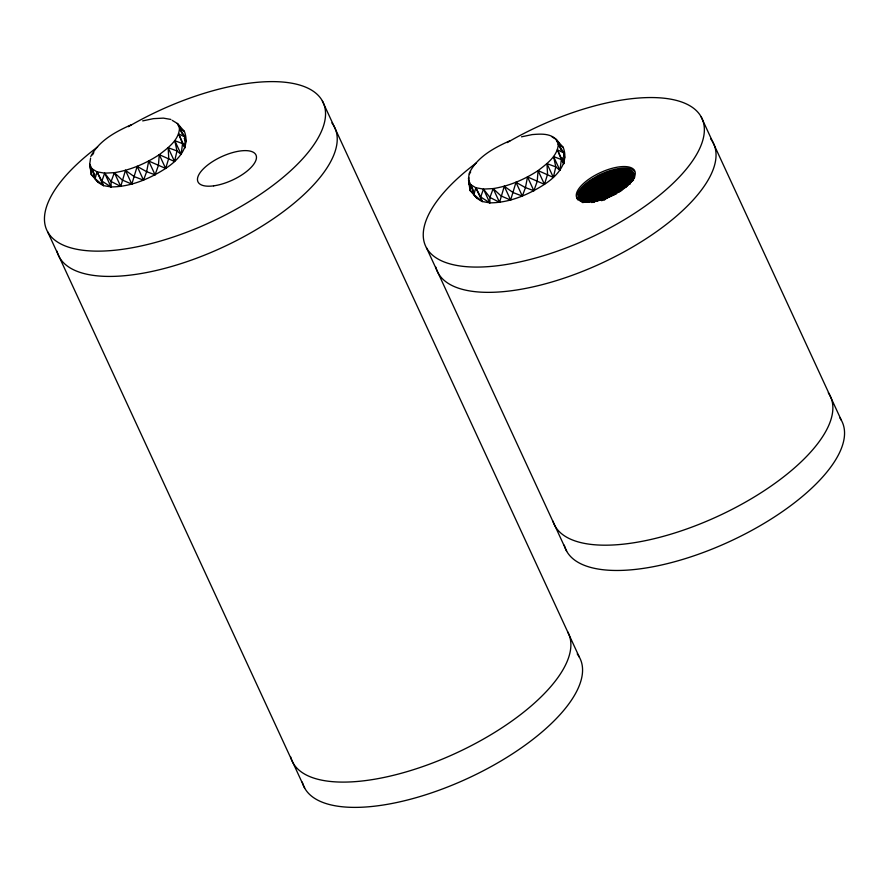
<?xml version="1.0" encoding="UTF-8"?>
<svg xmlns="http://www.w3.org/2000/svg" width="889" height="889" viewBox="0 0 889 889"><rect width="100%" height="100%" fill="white"/><g stroke="black" fill="none" stroke-linecap="round" stroke-linejoin="round"><path stroke-width="1.33" d="M469.348 182.223L469.325 184.912L468.87 177.667M180.478 127.26L177.322 123.46L184.356 131.372C190.657 147.185 177.844 160.476 165.643 168.432C149.374 178.911 130.639 186.879 111.025 186.934L111.125 181.489L114.37 172.666C130.461 170.088 145.707 163.587 159.275 154.664C167.977 147.93 178.967 140.14 179.511 128.094L177.322 123.46L172.222 120.359M557.292 141.884L556.136 139.384L563.17 147.307C569.471 163.109 556.647 176.4 544.446 184.356C528.188 194.835 509.453 202.803 489.839 202.859L489.928 197.414L493.184 188.59C509.275 186.023 524.51 179.511 538.089 170.588C546.791 163.854 557.781 156.064 558.325 144.018L556.136 139.384L552.047 136.906M184.356 131.372L179.511 128.094L185.056 136.962L185.001 147.73L182.545 143.629L174.777 140.651L176.978 150.941L174.533 161.476L159.275 154.664L158.398 165.476L155.064 174.8L146.641 171.699L137.173 166.387L131.816 184.112L122.171 179.989L114.37 172.666L104.669 173.166L97.001 171.821L91.9 168.721L89.711 164.087L90.578 158.22M563.17 147.307L558.325 144.018L563.87 152.886L563.815 163.654L561.359 159.564L553.591 156.575L555.792 166.876L553.347 177.411L538.089 170.588L537.2 181.4L533.878 190.724L525.455 187.623L515.987 182.312L510.63 200.047L500.985 195.913L493.184 188.59L483.483 189.09L475.815 187.746L470.714 184.656L468.514 180.011L470.037 190.502L477.071 198.414L482.171 201.514L489.839 202.859L483.483 189.09L480.693 196.969L482.171 201.514L473.915 194.613L470.714 184.656L470.037 190.502L472.937 192.469M91.9 168.721L91.223 174.566L98.257 182.489L103.357 185.59L111.025 186.934L104.669 173.166L101.891 181.045L103.357 185.59L95.101 178.678L91.9 168.721L94.79 174.989M104.669 173.166L111.125 181.489L120.737 186.434L125.46 170.355L134.283 176.655L143.529 180.145L146.641 171.699L148.707 161.031L165.643 168.432L168.743 158.398L168.165 147.718L176.978 150.941L181.134 154.419L182.545 143.629L178.645 133.961L185.056 136.962L185.868 141.862L184.223 138.384M483.483 189.09L489.928 197.414L499.551 202.359L504.274 186.279L513.097 192.58L522.343 196.08L525.455 187.623L527.51 176.955L544.446 184.356L547.557 174.322L546.979 163.643L555.792 166.876L559.948 170.344L561.359 159.564L557.459 149.885L563.87 152.886L564.682 157.786M468.447 178.878L469.303 173.066M111.025 186.934L101.891 181.045L97.001 171.821L95.101 178.678L98.257 182.489M489.839 202.859L480.693 196.969L475.815 187.746L473.915 194.613L477.071 198.414M90.745 156.608C98.846 140.651 115.648 131.739 131.339 124.738M92.512 154.875L93.801 152.641M469.559 172.533C477.66 156.575 494.462 147.663 510.153 140.662M469.392 174.144L470.681 171.921M593.063 183.067L595.374 181.678M598.886 189.257L601.197 187.868M597.752 196.402L601.22 194.313M600.075 198.236L602.386 196.847M599.619 200.447L606.565 196.269A31.96 12.902 -24.8 0 1 621.811 190.157M142.685 120.893L153.419 118.648L163.354 118.126L170.877 119.437M521.499 136.817L532.233 134.583C539.99 133.995 548.935 133.139 555.314 138.584M94.134 176.544L91.223 174.566L89.711 164.087L90.522 168.988M556.136 139.384L559.292 143.196M701.154 116.837L841.35 420.241M561.215 150.274L558.325 144.018L559.014 146.474M557.459 149.885L563.815 163.654L562.104 157.52M553.591 156.575L559.948 170.344M546.979 163.643L553.347 177.411M538.089 170.588L544.446 184.356M527.51 176.955L533.878 190.724M515.987 182.312L522.343 196.08M504.274 186.279L510.63 200.047M493.184 188.59L499.551 202.359M475.815 187.746L482.171 201.514M470.714 184.656L473.604 190.913M426.464 247.775L566.66 551.18M322.34 100.913L579.361 657.149M182.401 134.35L179.511 128.094L180.2 130.55M178.645 133.961L185.001 147.73L183.979 144.04M174.777 140.651L181.134 154.419M168.165 147.718L174.533 161.476M159.275 154.664L165.643 168.432M148.707 161.031L155.064 174.8M137.173 166.387L143.529 180.145M125.46 170.355L131.816 184.112M114.37 172.666L120.737 186.434M97.001 171.821L103.357 185.59M47.65 231.851L304.671 788.087M128.36 126.671A152.208 61.419 -24.8 0 1 325.507 115.414A152.208 61.419 -24.8 0 1 122.393 249.331A152.208 61.419 -24.8 0 1 97.612 146.952M331.875 122.949A152.208 61.419 -24.8 0 1 223.65 246.864A152.208 61.419 -24.8 0 1 56.974 251.143M567.671 631.868A152.208 61.419 -24.8 0 1 452.957 754.528A152.208 61.419 -24.8 0 1 290.625 756.817M577.217 653.904A152.208 61.419 -24.8 0 1 468.981 777.819A152.208 61.419 -24.8 0 1 302.304 782.098M507.175 142.607A152.208 61.419 -24.8 0 1 704.321 131.339A152.208 61.419 -24.8 0 1 501.207 265.266A152.208 61.419 -24.8 0 1 476.426 162.876M710.689 138.873A152.208 61.419 -24.8 0 1 602.464 262.788A152.208 61.419 -24.8 0 1 435.788 267.078M580.573 190.435A31.96 12.902 -24.8 0 1 582.106 188.59M585.773 185.034A31.96 12.902 -24.8 0 1 588.662 182.723M609.109 172.122A31.96 12.902 -24.8 0 1 612.932 170.944M582.373 202.248A30.137 12.157 -24.8 0 1 580.595 200.958M579.95 200.192A30.137 12.157 -24.8 0 1 601.186 176.122A30.137 12.157 -24.8 0 1 634.368 174.411M577.739 199.803A31.96 12.902 -24.8 0 1 590.274 180.223L597.208 176.044A31.96 12.902 -24.8 0 1 634.49 170.999M585.018 202.27A30.137 12.157 -24.8 0 1 585.507 185.023A30.137 12.157 -24.8 0 1 621.178 169.177A30.137 12.157 -24.8 0 1 632.135 181.334M605.52 199.369A30.137 12.157 -24.8 0 1 601.509 200.67M607.587 178.6A31.96 12.902 -24.8 0 1 614.01 176.366M581.773 200.169A30.137 12.157 -24.8 0 1 605.731 180.178A30.137 12.157 -24.8 0 1 634.802 177.133M579.906 198.869A31.96 12.902 -24.8 0 1 592.607 185.279L599.553 181.1A31.96 12.902 -24.8 0 1 633.479 174.022M580.973 201.403A30.137 12.157 -24.8 0 1 603.053 180.178A30.137 12.157 -24.8 0 1 634.335 176.122M593.708 199.425A31.96 12.902 -24.8 0 1 595.663 197.891M608.976 190.124A31.96 12.902 -24.8 0 1 612.265 188.712M613.543 188.224A31.96 12.902 -24.8 0 1 619.944 186.112M591.585 202.548A30.137 12.157 -24.8 0 1 627.69 185.445M589.518 201.814A31.96 12.902 -24.8 0 1 597.286 195.391L604.22 191.213A31.96 12.902 -24.8 0 1 629.434 183.312M591.118 201.536A30.137 12.157 -24.8 0 1 630.045 184.245M604.176 199.758A30.137 12.157 -24.8 0 1 616.099 193.991M601.353 200.236A30.137 12.157 -24.8 0 1 620.755 191.268M586.951 187.557A31.96 12.902 -24.8 0 1 588.829 186.023M606.42 176.078A31.96 12.902 -24.8 0 1 610.276 174.644M580.373 200.903A30.137 12.157 -24.8 0 1 602.353 178.656A30.137 12.157 -24.8 0 1 634.435 175.3M579.184 195.291A31.96 12.902 -24.8 0 1 591.441 182.756L598.386 178.578A31.96 12.902 -24.8 0 1 632.312 171.499M579.906 199.892A30.137 12.157 -24.8 0 1 601.886 177.644A30.137 12.157 -24.8 0 1 633.968 174.288M594.497 195.369A31.96 12.902 -24.8 0 1 596.586 193.88M588.585 202.036A30.137 12.157 -24.8 0 1 630.668 182.734M585.94 202.07A31.96 12.902 -24.8 0 1 596.119 192.869L603.053 188.69A31.96 12.902 -24.8 0 1 631.957 180.723M587.318 202.025A30.137 12.157 -24.8 0 1 631.446 181.778M607.976 193.68A31.96 12.902 -24.8 0 1 611.243 192.157M597.364 201.047A30.137 12.157 -24.8 0 1 622.678 189.057M592.619 202.492A31.96 12.902 -24.8 0 1 598.453 197.925L605.387 193.746A31.96 12.902 -24.8 0 1 626.767 186.29M593.985 202.448A30.137 12.157 -24.8 0 1 626 187.279M584.073 198.025A31.96 12.902 -24.8 0 1 585.607 196.18M591.163 191.079A31.96 12.902 -24.8 0 1 593.196 189.557M604.376 183.045A31.96 12.902 -24.8 0 1 607.665 181.578M608.754 181.134A31.96 12.902 -24.8 0 1 615.177 178.889M582.94 202.703A30.137 12.157 -24.8 0 1 604.687 183.712A30.137 12.157 -24.8 0 1 633.857 178.578M581.073 201.403A31.96 12.902 -24.8 0 1 593.774 187.812L600.72 183.634A31.96 12.902 -24.8 0 1 633.546 176.222M582.473 201.692A30.137 12.157 -24.8 0 1 604.22 182.701A30.137 12.157 -24.8 0 1 633.39 177.567M604.464 186.09A31.96 12.902 -24.8 0 1 606.642 185.068M585.929 201.492A30.137 12.157 -24.8 0 1 633.046 180.567M583.273 201.781A31.96 12.902 -24.8 0 1 594.952 190.335L601.886 186.157A31.96 12.902 -24.8 0 1 633.49 178.489M585.462 200.481A30.137 12.157 -24.8 0 1 607.876 184.101A30.137 12.157 -24.8 0 1 633.613 179.8M839.972 418.041A152.208 61.419 -24.8 0 1 729.525 541.579A152.208 61.419 -24.8 0 1 564.293 545.19M828.292 392.76A152.208 61.419 -24.8 0 1 719.29 515.62A152.208 61.419 -24.8 0 1 552.958 521.154M213.671 185.845A31.96 12.902 -24.8 0 0 256.421 156.597A31.96 12.902 -24.8 0 0 210.76 162.787A31.96 12.902 -24.8 0 0 213.671 185.845M592.485 201.781A31.96 12.902 -24.8 0 0 635.224 172.522A31.96 12.902 -24.8 0 0 589.574 178.711A31.96 12.902 -24.8 0 0 592.485 201.781"/></g></svg>
